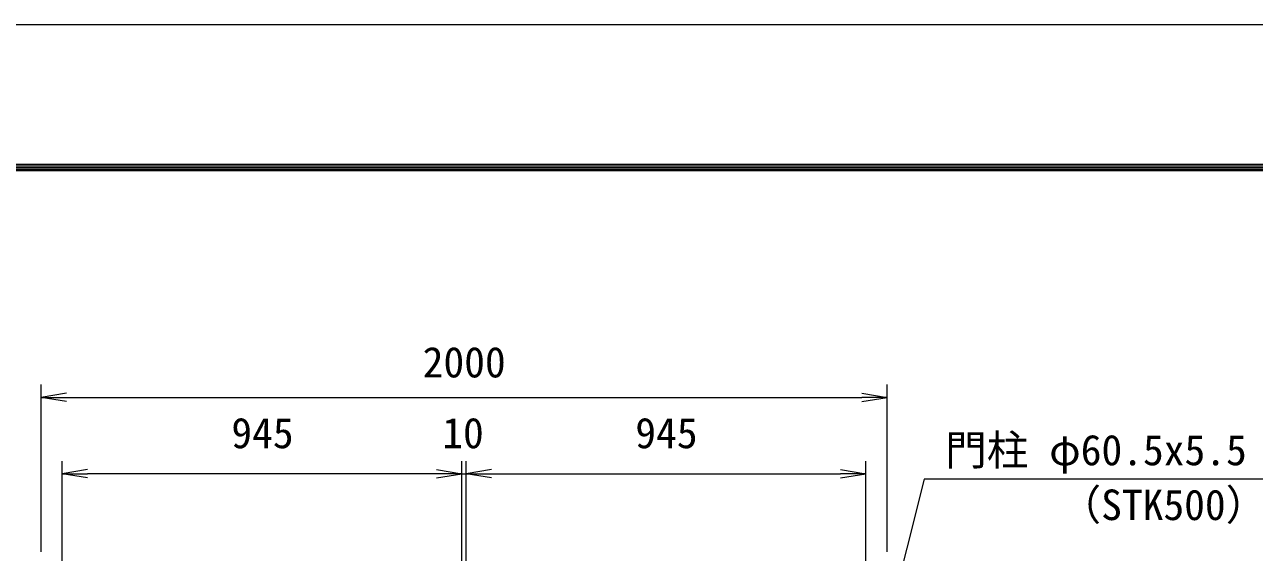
# Model space of a CAD drawing. Units: millimetres, scale not verified. Extents: x -6300 to 6300, y -4455 to 4455.
# Drawn here: x 1064 to 3971, y 3208 to 4455 of the extents above; entities that cross this region are included whole.
import ezdxf
from ezdxf.enums import TextEntityAlignment as Align

# ---------------------------------------------------------------- set-up
doc = ezdxf.new("R2010")
doc.units = ezdxf.units.MM
doc.header["$LTSCALE"] = 30
for name, color, linetype, lineweight in [('0-0_D-STR-TXT', 7, 'Continuous', 9), ('0-1_D-TTL', 7, 'Continuous', 9), ('0-6_D-STR-DIM', 7, 'Continuous', 9), ('0-7_0', 7, 'Continuous', 9)]:
    doc.layers.add(name, color=color, linetype=linetype, lineweight=lineweight)
doc.styles.add('ＭＳ ゴシック', font='')
doc.styles.get('ＭＳ ゴシック').set_extended_font_data('MS Gothic')

# ---------------------------------------------------------------- blocks, each defined once
blk = doc.blocks.new('_Open')
at = {"layer": '0-7_0'}
blk.add_line((-30, 5), (0, 0), dxfattribs=at)
blk.add_lwpolyline([(-30, -5), (0, 0), (-30, 0)], dxfattribs=at)

msp = doc.modelspace()

# ---------------------------------------------------------------- linework, layer by layer
at = {"layer": '0-0_D-STR-TXT'}
msp.add_lwpolyline([(3994.27, 3380.93), (3190.39, 3380.93), (3108.27, 3055.26)], dxfattribs=at)
at = {"layer": '0-1_D-TTL', "color": 2, "lineweight": 18}
msp.add_lwpolyline([(-6300, 4455), (6300, 4455), (6300, -4455), (-6300, -4455)], close=True, dxfattribs=at)
at = {"layer": '0-1_D-TTL'}
for points in [[(-5895, 4125), (5895, 4125), (5895, -4125), (-5895, -4125)], [(-5891.25, 4121.25), (5891.25, 4121.25), (5891.25, -4121.25), (-5891.25, -4121.25)], [(-5887.5, 4117.5), (5887.5, 4117.5), (5887.5, -4117.5), (-5887.5, -4117.5)], [(-5883.75, 4113.75), (5883.75, 4113.75), (5883.75, -4113.75), (-5883.75, -4113.75)], [(-5880, 4110), (5880, 4110), (5880, -4110), (-5880, -4110)]]:
    msp.add_lwpolyline(points, close=True, dxfattribs=at)
at = {"layer": '0-6_D-STR-DIM'}
for p, q in [((1102.66, 3209.08), (1102.66, 3604.26)), ((3102.66, 3209.08), (3102.66, 3604.26)), ((1162.66, 3574.26), (3042.66, 3574.26)), ((1152.66, 1110.84), (1152.66, 3423.84)), ((2097.66, 1110.84), (2097.66, 3423.84)), ((2097.66, 1110.84), (2097.66, 3423.84)), ((2107.66, 1110.84), (2107.66, 3423.84)), ((2107.66, 1110.84), (2107.66, 3423.84)), ((3052.66, 1110.84), (3052.66, 3423.84)), ((2037.66, 3393.84), (1212.66, 3393.84)), ((2037.66, 3393.84), (1977.66, 3393.84)), ((2097.66, 3393.84), (2107.66, 3393.84)), ((2167.66, 3393.84), (2992.66, 3393.84)), ((2167.66, 3393.84), (2227.66, 3393.84))]:
    msp.add_line(p, q, dxfattribs=at)

# ---------------------------------------------------------------- block references
at = {"layer": '0-6_D-STR-DIM', "xscale": 2, "yscale": 2, "rotation": 180}
for p in [(1102.66, 3574.26), (1152.66, 3393.84), (2107.66, 3393.84), (2107.66, 3393.84)]:
    msp.add_blockref('_Open', p, dxfattribs=at)
at = {"layer": '0-6_D-STR-DIM', "xscale": 2, "yscale": 2}
for p in [(3102.66, 3574.26), (2097.66, 3393.84), (2097.66, 3393.84), (3052.66, 3393.84)]:
    msp.add_blockref('_Open', p, dxfattribs=at)

# ---------------------------------------------------------------- texts
at = {"layer": '0-0_D-STR-TXT', "style": 'ＭＳ ゴシック'}
for s, p in [('門柱 φ60.5x5.5', (3240.05, 3392.19)), ('（STK500）', (3510.43, 3262.69))]:
    msp.add_text(s, height=72.14, dxfattribs=at).set_placement(p, align=Align.BOTTOM_LEFT)
at = {"layer": '0-6_D-STR-DIM', "style": 'ＭＳ ゴシック'}
for s, p in [('2000', (2004.78, 3599.73)), ('945', (1552.44, 3432.44)), ('10', (2051.06, 3432.44)), ('945', (2507.44, 3432.44))]:
    msp.add_text(s, height=72.14, dxfattribs=at).set_placement(p, align=Align.BOTTOM_LEFT)

doc.saveas('drawing.dxf')
